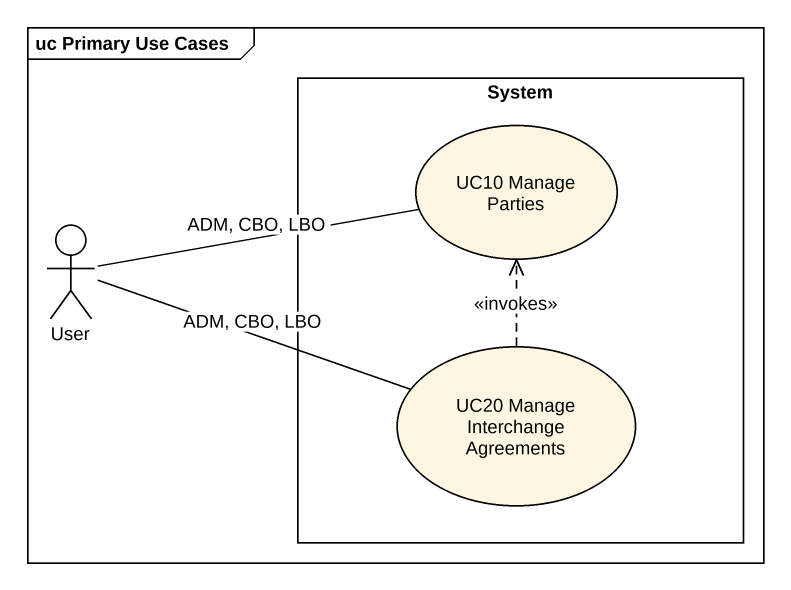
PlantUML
@startuml
mainframe uc Primary Use Cases
rectangle System {
  usecase "UC10 Manage Parties" as UC10_Manage_Parties
  usecase "UC20 Manage Interchange Agreements" as UC20_Manage_Interchange
}
actor User
User -right- UC10_Manage_Parties : ADM, CBO, LBO
User -right- UC20_Manage_Interchange : ADM, CBO, LBO
UC20_Manage_Interchange .up.> UC10_Manage_Parties : <<invokes>>
@enduml
